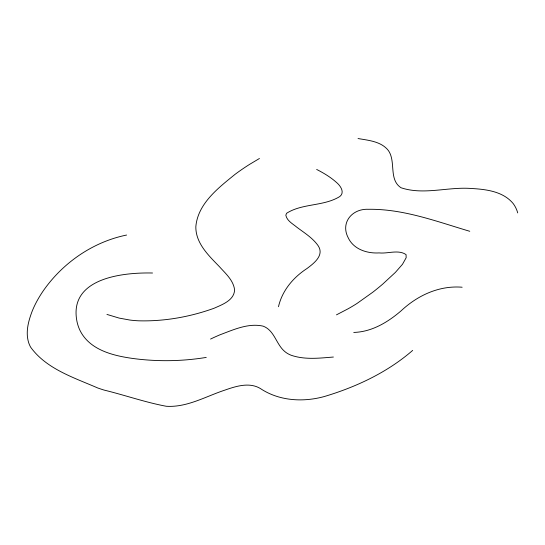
<?xml version="1.0" encoding="UTF-8"?>
<svg xmlns="http://www.w3.org/2000/svg" width="545" height="545" viewBox="0 0 545 545"><rect width="100%" height="100%" fill="white"/><g stroke="black" fill="none" stroke-linecap="round" stroke-linejoin="round"><path stroke-width="0.82" d="M278.475 306.733C282.201 290.526 293.271 277.425 306.998 268.508C313.92 263.33 324.718 255.162 318.007 245.522C312.578 237.886 304.437 232.899 297.052 227.381C292.951 223.893 287.004 220.984 285.832 215.275L286.547 213.306C302.393 203.149 323.723 206.507 339.835 196.507C345.149 192.317 340.278 185.532 336.374 182.343C330.495 177.091 323.655 173.031 316.659 169.441M412.667 350.401C387.495 372.296 356.382 386.93 324.602 396.447C303.272 402.428 279.129 401.052 260.36 388.517C249.365 381.902 235.91 386.248 224.758 390.152C205.69 396.447 186.976 407.612 166.28 406.27C145.29 402.346 124.969 395.159 104.204 390.111A237.749 137.721 -22.3 0 1 97.637 387.938C73.861 377.569 46.393 368.992 30.649 347.192A76.995 44.601 -22.3 0 1 28.551 342.301C25.39 331.864 28.531 320.705 32.291 310.902A148.117 85.803 -22.3 0 1 43.382 290.655C62.927 262.676 93.025 241.898 126.597 235.045M259.447 158.493L249.528 164.413A147.838 85.64 -22.3 0 0 235.106 174.311C218.422 187.855 197.767 203.605 195.832 226.74C195.641 243.322 208.742 255.625 219.39 266.641C225.501 273.481 233.471 280.28 234.602 289.926C234.118 300.418 222.278 304.566 214.178 308.218C190.062 316.931 164.236 321.516 138.573 320.807A108.986 63.131 -22.3 0 1 129.799 320.038L119.157 318.089L106.943 314.424M336.476 314.847L348.153 308.763A110.962 64.276 -22.3 0 0 356.982 303.47L372.794 292.215A204.879 118.681 -22.3 0 0 382.842 284.006L395.384 272.391L402.482 264.298L406.161 257.724L406.066 254.617C398.484 249.31 387.822 253.875 379.102 252.907C367.139 253.643 353.542 249.331 348.187 237.722C340.305 222.789 352.016 208.524 368.386 209.294C403.355 208.776 436.688 221.502 469.77 231.291M206.242 357.418C186.458 360.661 166.28 361.478 146.298 359.904A246.027 142.517 -22.3 0 1 133.648 358.576C113.496 355.837 89.462 350.169 79.829 330.086A117.666 68.159 -22.3 0 1 76.893 321.087C68.69 278.182 122.332 272.323 152.532 273.011M353.753 332.43C371.758 331.939 387.781 322.279 401.127 310.814C417.633 295.363 439.256 285.335 462.133 287.222M333.383 357.036C319.377 358.154 304.709 359.945 291.146 355.245A42.823 24.804 -22.3 0 1 284.844 351.573C276.09 344.379 274.537 330.318 263.099 326.142C248.309 322.824 233.56 329.725 219.962 334.807A122.216 70.796 -22.3 0 0 210.547 339.065M358.031 138.539C368.631 140.385 381.323 141.4 388.408 150.577C396.14 161.702 388.496 179.516 400.991 187.739C423.69 195.369 448.017 186.649 471.391 188.495C486.12 189.299 503.144 191.404 513.152 203.53A81.92 47.456 -22.3 0 1 517.709 212.918"/></g></svg>
